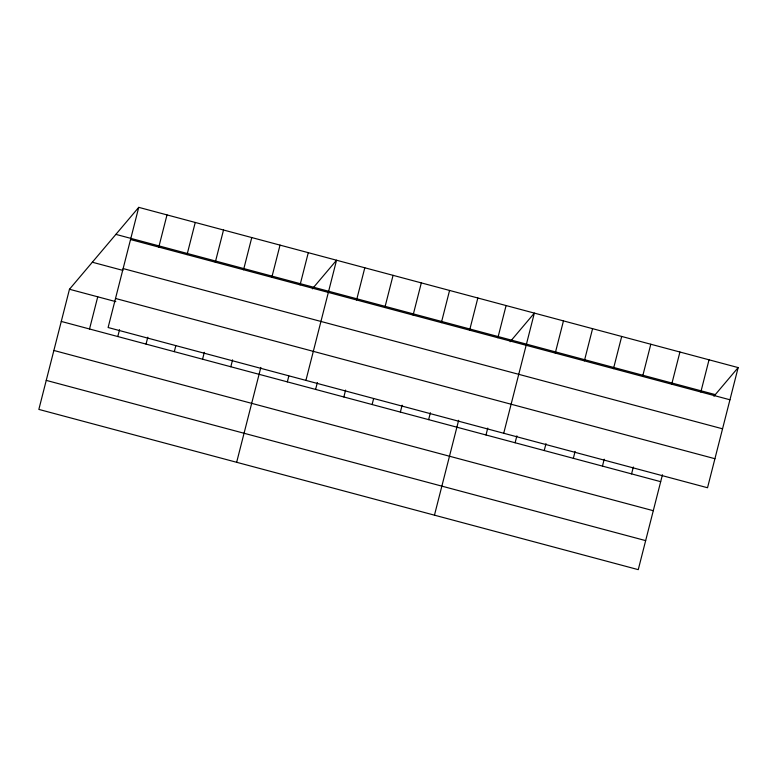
<?xml version="1.0" encoding="UTF-8"?>
<svg xmlns="http://www.w3.org/2000/svg" width="777" height="777" viewBox="0 0 777 777"><rect width="100%" height="100%" fill="white"/><g stroke="black" fill="none" stroke-linecap="round" stroke-linejoin="round"><path stroke-width="1.17" d="M138.743 207.352L108.11 327.515L707.526 487.742L738.15 367.589L138.743 207.352L69.474 289.258L38.85 409.411L638.257 569.648L662.441 474.776M89.53 328.992L97.737 296.804M117.793 336.548L119.551 329.652M158.79 247.086L166.997 214.908M146.047 344.094L147.805 337.199M187.053 254.642L195.25 222.465M174.31 351.651L175.767 345.901M215.307 262.199L223.514 230.011M202.564 359.207L204.322 352.311M243.57 269.755L251.767 237.568M230.818 366.763L232.576 359.868M271.824 277.302L280.031 245.124M236.655 462.286L260.839 367.414M300.087 284.858L308.284 252.68M287.335 381.866L288.801 376.117M305.915 380.39L336.548 260.227L312.344 288.85M315.598 389.423L317.356 382.527M356.594 299.971L364.801 267.783M343.852 396.979L345.61 390.083M384.858 307.517L393.065 275.34M372.115 404.526L373.582 398.786M413.111 315.073L421.319 282.896M400.369 412.082L402.127 405.186M441.375 322.63L449.572 290.443M428.632 419.638L430.39 412.742M469.629 330.186L477.836 297.999M434.46 515.17L458.644 420.299M497.892 337.733L506.089 305.555M486.004 434.974L487.762 428.078M503.719 433.265L534.353 313.112L510.149 341.725M515.112 442.754L516.87 435.858M555.264 353.079L563.461 320.891M544.23 450.543L545.988 443.648M584.372 360.858L592.579 328.671M573.339 458.323L575.097 451.427M613.49 368.638L621.697 336.46M602.457 466.103L604.215 459.207M642.608 376.427L650.805 344.24M631.575 473.892L633.333 466.996M671.716 384.207L679.924 352.02M700.835 391.987L709.032 359.809M713.946 396.212L738.15 367.589M115.88 234.382L715.296 394.619M130.536 239.539L729.943 399.776M123.135 268.57L722.542 428.807M92.337 262.228L122.853 270.386M115.511 298.475L714.918 458.712M69.474 289.258L115.822 301.641M61.276 321.435L660.683 481.672M53.875 350.466L653.282 510.703M46.251 380.38L645.658 540.617"/></g></svg>
